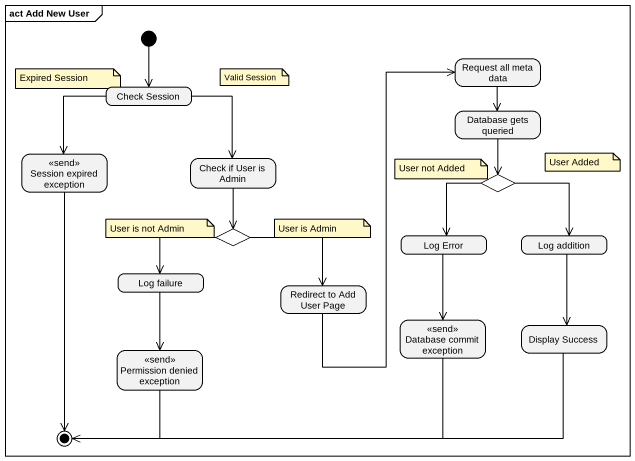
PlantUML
@startuml
mainframe act Add New User
hide empty description
state "Request all meta data" as Request_all_meta_data
state "Check Session" as Check_Session
state "Database gets queried" as Database_gets_queried
state "Session expired exception" as Session_expired_exception <<send>>
state "Check if User is Admin" as Check_if_User_is_Admin
state choice1 <<choice>>
state choice2 <<choice>>
state "Log Error" as Log_Error
state "Log addition" as Log_addition
state "Log failure" as Log_failure
state "Redirect to Add User Page" as Redirect_to_Add_User_Page
state "Permission denied exception" as Permission_denied_exception <<send>>
state "Database commit exception" as Database_commit_exception <<send>>
state "Display Success" as Display_Success
[*] --> Check_Session
Request_all_meta_data --> Database_gets_queried
Check_Session --> Session_expired_exception
Check_Session --> Check_if_User_is_Admin
Database_gets_queried --> choice1
Check_if_User_is_Admin --> choice2
choice1 --> Log_Error
choice1 --> Log_addition
choice2 --> Log_failure
choice2 --> Redirect_to_Add_User_Page
Log_Error --> Database_commit_exception
Log_addition --> Display_Success
Log_failure --> Permission_denied_exception
Redirect_to_Add_User_Page -up-> Request_all_meta_data
Session_expired_exception --> [*]
Permission_denied_exception --> [*]
Database_commit_exception -left-> [*]
Display_Success -left-> [*]
note as N1
  Expired Session
end note
note as N2
  Valid Session
end note
note as N3
  User not Added
end note
note as N4
  User Added
end note
note as N5
  User is not Admin
end note
note as N6
  User is Admin
end note
@enduml
